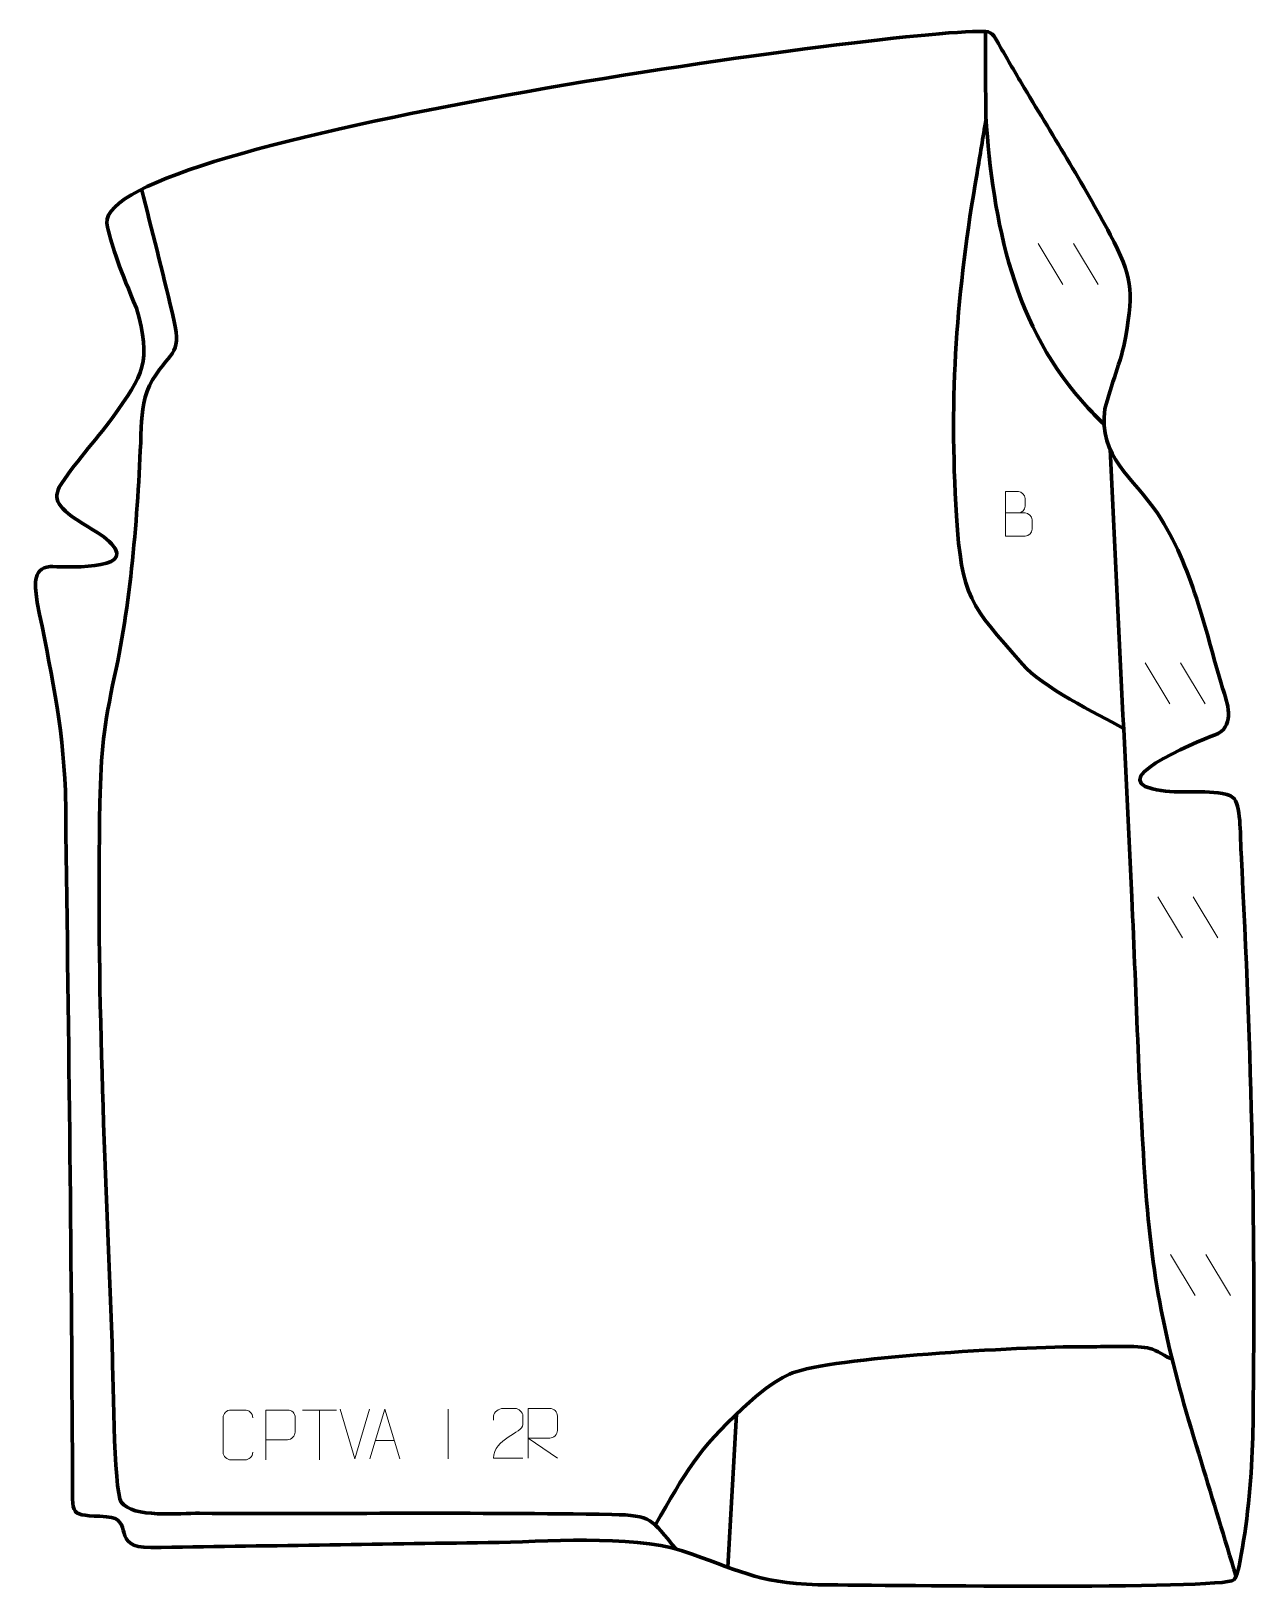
# Model space of a CAD drawing. Header units: millimetres. Extents: x -298 to 315, y -409 to 372.
import ezdxf

# ---------------------------------------------------------------- set-up
doc = ezdxf.new("R2010")
doc.units = ezdxf.units.MM
doc.header["$MEASUREMENT"] = 0
for name, color, linetype in [('layer 1', 7, 'Continuous'), ('layer 2', 7, 'Continuous'), ('layer 3', 7, 'Continuous')]:
    doc.layers.add(name, color=color, linetype=linetype)

msp = doc.modelspace()

# ---------------------------------------------------------------- linework, layer by layer
at = {"layer": 'layer 1', "color": 250, "lineweight": 9}
for points in [[(206.0804, 265.3352), (206.0804, 265.3352), (218.4447, 244.7909), (218.4447, 244.7909)], [(223.8103, 265.3352), (223.8103, 265.3352), (236.1746, 244.7909), (236.1746, 244.7909)], [(259.7026, 55.0795), (259.7026, 55.0795), (272.0669, 34.5352), (272.0669, 34.5352)], [(277.4325, 55.0795), (277.4325, 55.0795), (289.7968, 34.5352), (289.7968, 34.5352)], [(265.9616, -62.0429), (265.9616, -62.0429), (278.3259, -82.5872), (278.3259, -82.5872)], [(283.6915, -62.0429), (283.6915, -62.0429), (296.0558, -82.5872), (296.0558, -82.5872)], [(272.4033, -241.2544), (272.4033, -241.2544), (284.7676, -261.7987), (284.7676, -261.7987)], [(290.1332, -241.2544), (290.1332, -241.2544), (302.4975, -261.7987), (302.4975, -261.7987)], [(-162.4641, -319.3117), (-162.4641, -319.3117), (-145.4769, -319.3117), (-145.4769, -319.3117)], [(-153.9703, -344.2417), (-153.9703, -344.2417), (-153.9703, -319.2882), (-153.9703, -319.2882)], [(-136.2001, -343.7313), (-136.2001, -343.7313), (-143.5219, -318.7777), (-143.5219, -318.7777)], [(-128.8782, -318.7777), (-128.8782, -318.7777), (-136.2, -343.7313), (-136.2, -343.7313)], [(-89.457, -318.7674), (-89.457, -318.7674), (-89.457, -343.7415), (-89.457, -343.7415)], [(-125.9549, -334.4818), (-125.9549, -334.4818), (-116.4592, -334.4818), (-116.4592, -334.4818)]]:
    msp.add_open_spline(points, degree=3, dxfattribs=at)
for points, knots in [([(189.7374, 130.2544), (192.9964, 130.2548), (196.2558, 130.2548), (199.5155, 130.2544), (199.5155, 130.2544), (201.2848, 130.2389), (203.0077, 128.6839), (203.0077, 126.8481), (203.0077, 126.8481), (203.0074, 125.8373), (203.0074, 123.106), (203.0077, 122.0949), (203.0077, 122.0949), (203.0236, 120.4308), (201.6423, 118.627), (199.5629, 118.6422), (199.5629, 118.6422), (196.3029, 118.6425), (193.0432, 118.6425), (189.7839, 118.6422), (189.7839, 118.6422), (189.7839, 126.0926), (189.7839, 133.5427), (189.7839, 140.9925), (189.7839, 140.9925), (191.91, 140.9925), (194.0364, 140.9925), (196.1629, 140.9925), (196.1629, 140.9925), (197.6684, 141.0083), (199.5464, 139.2971), (199.5623, 137.5394), (199.5623, 137.5394), (199.5619, 135.6888), (199.5619, 135.5581), (199.5623, 133.7072), (199.5623, 133.7072), (199.5777, 131.8566), (197.9168, 130.2389), (196.1164, 130.2544)], [0, 0, 0, 0, 0.09090909, 0.09090909, 0.09090909, 0.09090909, 0.18181818, 0.18181818, 0.18181818, 0.18181818, 0.27272727, 0.27272727, 0.27272727, 0.27272727, 0.36363636, 0.36363636, 0.36363636, 0.36363636, 0.45454545, 0.45454545, 0.45454545, 0.45454545, 0.54545455, 0.54545455, 0.54545455, 0.54545455, 0.63636364, 0.63636364, 0.63636364, 0.63636364, 0.72727273, 0.72727273, 0.72727273, 0.72727273, 0.81818182, 0.81818182, 0.81818182, 0.81818182, 1, 1, 1, 1]), ([(-187.3918, -340.4241), (-187.5316, -342.7475), (-189.2088, -344.2271), (-191.3565, -344.2379), (-191.3565, -344.2379), (-193.6884, -344.2375), (-196.0203, -344.2375), (-198.3518, -344.2379), (-198.3518, -344.2379), (-200.2768, -344.3433), (-202.2489, -342.4588), (-202.2377, -340.4415), (-202.2377, -340.4415), (-202.2373, -334.6714), (-202.2373, -328.9017), (-202.2377, -323.1324), (-202.2377, -323.1324), (-202.2335, -320.9943), (-200.4868, -319.2751), (-198.3344, -319.2886), (-198.3344, -319.2886), (-196.0087, -319.2886), (-193.6826, -319.2886), (-191.3565, -319.2886), (-191.3565, -319.2886), (-189.4099, -319.2531), (-187.4185, -320.7446), (-187.3918, -323.1822)], [0, 0, 0, 0, 0.125, 0.125, 0.125, 0.125, 0.25, 0.25, 0.25, 0.25, 0.375, 0.375, 0.375, 0.375, 0.5, 0.5, 0.5, 0.5, 0.625, 0.625, 0.625, 0.625, 0.75, 0.75, 0.75, 0.75, 1, 1, 1, 1]), ([(-180.8148, -344.2419), (-180.8148, -344.2419), (-180.8148, -319.2883), (-180.8148, -319.2883), (-180.8148, -319.2883), (-177.2198, -319.2883), (-173.6245, -319.2883), (-170.0291, -319.2883), (-170.0291, -319.2883), (-167.7039, -319.3262), (-166.1465, -320.8163), (-166.1507, -323.1824), (-166.1507, -323.1824), (-166.1511, -325.2181), (-166.1511, -328.2774), (-166.1507, -330.3134), (-166.1507, -330.3134), (-166.1572, -332.1888), (-167.9694, -334.1307), (-169.979, -334.1498), (-169.979, -334.1498), (-169.979, -334.1498), (-180.8148, -334.1498), (-180.8148, -334.1498)], [0, 0, 0, 0, 0.14285714, 0.14285714, 0.14285714, 0.14285714, 0.28571429, 0.28571429, 0.28571429, 0.28571429, 0.42857143, 0.42857143, 0.42857143, 0.42857143, 0.57142857, 0.57142857, 0.57142857, 0.57142857, 0.71428571, 0.71428571, 0.71428571, 0.71428571, 1, 1, 1, 1]), ([(-128.6775, -343.7312), (-128.6775, -343.7312), (-121.3065, -318.7777), (-121.3065, -318.7777), (-121.3065, -318.7777), (-121.3065, -318.7777), (-113.7366, -343.7312), (-113.7366, -343.7312)], [0, 0, 0, 0, 0.33333333, 0.33333333, 0.33333333, 0.33333333, 1, 1, 1, 1]), ([(-52.0686, -343.4672), (-56.983, -343.4669), (-61.8974, -343.4669), (-66.8115, -343.4672), (-66.8115, -343.4672), (-66.8115, -333.5349), (-52.1605, -330.8937), (-52.0686, -326.5834), (-52.0686, -326.5834), (-52.0689, -325.1593), (-52.0689, -323.7356), (-52.0686, -322.3123), (-52.0686, -322.3123), (-52.0855, -320.2352), (-54.2083, -318.5104), (-55.8793, -318.4931), (-55.8793, -318.4931), (-57.9525, -318.4935), (-60.0254, -318.4935), (-62.0978, -318.4931), (-62.0978, -318.4931), (-63.9199, -318.4766), (-66.7446, -320.2687), (-66.8115, -322.3623), (-66.8115, -322.3623), (-66.8115, -322.3623), (-66.8115, -324.4171), (-66.8115, -324.4171)], [0, 0, 0, 0, 0.125, 0.125, 0.125, 0.125, 0.25, 0.25, 0.25, 0.25, 0.375, 0.375, 0.375, 0.375, 0.5, 0.5, 0.5, 0.5, 0.625, 0.625, 0.625, 0.625, 0.75, 0.75, 0.75, 0.75, 1, 1, 1, 1]), ([(-49.44, -343.4568), (-49.44, -343.4568), (-49.44, -318.5033), (-49.44, -318.5033), (-49.44, -318.5033), (-45.8452, -318.5033), (-42.2497, -318.5033), (-38.6545, -318.5033), (-38.6545, -318.5033), (-36.3292, -318.541), (-34.7719, -320.031), (-34.776, -322.3974), (-34.776, -322.3974), (-34.7764, -324.4329), (-34.7764, -327.4923), (-34.776, -329.5283), (-34.776, -329.5283), (-34.7825, -331.4038), (-36.5948, -333.3456), (-38.6043, -333.3647), (-38.6043, -333.3647), (-38.6043, -333.3647), (-49.44, -333.3647), (-49.44, -333.3647), (-49.44, -333.3647), (-49.44, -333.3647), (-34.7853, -343.4568), (-34.7853, -343.4568)], [0, 0, 0, 0, 0.125, 0.125, 0.125, 0.125, 0.25, 0.25, 0.25, 0.25, 0.375, 0.375, 0.375, 0.375, 0.5, 0.5, 0.5, 0.5, 0.625, 0.625, 0.625, 0.625, 0.75, 0.75, 0.75, 0.75, 1, 1, 1, 1])]:
    msp.add_open_spline(points, degree=3, knots=knots, dxfattribs=at)
at = {"layer": 'layer 2', "color": 142, "lineweight": 158}
for points, knots in [([(179.6756, 371.5792), (179.7232, 356.7735), (179.7187, 343.6349), (179.8999, 328.855), (179.8999, 328.855), (183.39, 276.1313), (193.789, 222.5641), (231.2061, 182.8009), (231.2061, 182.8009), (233.8383, 180.0036), (236.5138, 177.2411), (239.1782, 174.4741)], [0, 0, 0, 0, 0.25, 0.25, 0.25, 0.25, 0.5, 0.5, 0.5, 0.5, 1, 1, 1, 1]), ([(248.8808, 22.2663), (235.1111, 29.888), (207.7861, 43.193), (198.2003, 54.5344), (198.2003, 54.5344), (171.8619, 84.2936), (167.7691, 88.0458), (165.1714, 128.8578), (165.1714, 128.8578), (161.2928, 189.7918), (165.2529, 241.0852), (175.4642, 300.5932), (175.4642, 300.5932), (176.9934, 309.5062), (178.4213, 318.4492), (179.8943, 327.3729)], [0, 0, 0, 0, 0.2, 0.2, 0.2, 0.2, 0.4, 0.4, 0.4, 0.4, 0.6, 0.6, 0.6, 0.6, 1, 1, 1, 1]), ([(-243.2041, 292.6745), (-237.7951, 271.7006), (-232.8031, 251.8578), (-227.7398, 230.8007), (-227.7398, 230.8007), (-222.4609, 208.8468), (-227.4482, 213.0447), (-237.653, 196.9331), (-237.653, 196.9331), (-242.0337, 189.5037), (-242.9208, 181.3897), (-243.236, 173.0627), (-243.236, 173.0627), (-244.776, 132.3905), (-248.0074, 88.0665), (-256.6223, 48.4414), (-256.6223, 48.4414), (-261.9665, 23.8602), (-263.4896, 10.282), (-263.9875, -14.9201), (-263.9875, -14.9201), (-265.7703, -105.1412), (-261.3936, -195.4739), (-257.8211, -285.6202), (-257.8211, -285.6202), (-257.4738, -297.0928), (-257.0783, -360.2268), (-253.2898, -365.4799), (-253.2898, -365.4799), (-247.5315, -373.4642), (-223.6834, -370.9664), (-214.1509, -371.0142), (-214.1509, -371.0142), (-145.3074, -371.3591), (-76.2534, -370.4624), (-7.4802, -371.6342), (-7.4802, -371.6342), (12.9634, -371.9826), (12.005, -374.0187), (24.6525, -388.8882)], [0, 0, 0, 0, 0.09090909, 0.09090909, 0.09090909, 0.09090909, 0.18181818, 0.18181818, 0.18181818, 0.18181818, 0.27272727, 0.27272727, 0.27272727, 0.27272727, 0.36363636, 0.36363636, 0.36363636, 0.36363636, 0.45454545, 0.45454545, 0.45454545, 0.45454545, 0.54545455, 0.54545455, 0.54545455, 0.54545455, 0.63636364, 0.63636364, 0.63636364, 0.63636364, 0.72727273, 0.72727273, 0.72727273, 0.72727273, 0.81818182, 0.81818182, 0.81818182, 0.81818182, 1, 1, 1, 1]), ([(305.2141, -402.6446), (299.4343, -383.6005), (293.6544, -364.5565), (287.8746, -345.5124), (287.8746, -345.5124), (273.3013, -298.281), (264.3484, -264.0576), (260.411, -214.2567), (260.411, -214.2567), (256.5286, -164.0377), (255.3896, -112.7402), (252.9787, -62.3141), (252.9787, -62.3141), (249.3982, 12.5436), (245.7358, 87.3973), (242.1208, 162.2532)], [0, 0, 0, 0, 0.2, 0.2, 0.2, 0.2, 0.4, 0.4, 0.4, 0.4, 0.6, 0.6, 0.6, 0.6, 1, 1, 1, 1]), ([(13.991, -377.2537), (29.7914, -350.021), (35.1874, -339.5777), (58.2095, -318.2993), (58.2095, -318.2993), (66.67, -310.4795), (76.0526, -302.8875), (84.7025, -300.1135), (84.7025, -300.1135), (109.1395, -292.2768), (202.9975, -287.2542), (232.3758, -287.5361), (232.3758, -287.5361), (239.4177, -287.6037), (256.2522, -286.8245), (261.9984, -288.3871), (261.9984, -288.3871), (265.4648, -289.3298), (270.0492, -292.3329), (273.2237, -293.9712)], [0, 0, 0, 0, 0.16666667, 0.16666667, 0.16666667, 0.16666667, 0.33333333, 0.33333333, 0.33333333, 0.33333333, 0.5, 0.5, 0.5, 0.5, 0.66666667, 0.66666667, 0.66666667, 0.66666667, 1, 1, 1, 1])]:
    msp.add_open_spline(points, degree=3, knots=knots, dxfattribs=at)
msp.add_open_spline([(50.6691, -398.088), (50.6691, -398.088), (54.9011, -321.3979), (54.9011, -321.3979)], degree=3, dxfattribs=at)
at = {"layer": 'layer 3', "color": 242, "lineweight": 158}
msp.add_open_spline([(185.6894, 366.3699), (185.9854, 365.8439), (186.2826, 365.3181), (186.581, 364.7931), (186.581, 364.7931), (190.2224, 358.3851), (193.9513, 352.0204), (197.7233, 345.6809), (197.7233, 345.6809), (212.802, 320.3383), (228.5725, 295.3957), (242.2291, 269.679), (242.2291, 269.679), (253.3439, 248.6088), (253.7229, 242.3121), (250.049, 218.7912), (250.049, 218.7912), (247.4457, 205.3776), (242.704, 194.9685), (239.535, 182.3642), (239.535, 182.3642), (236.2136, 158.4327), (253.5764, 148.0714), (265.9207, 130.1182), (265.9207, 130.1182), (283.6735, 102.4653), (289.2202, 73.4389), (298.4597, 42.54), (298.4597, 42.54), (300.8198, 34.832), (304.7743, 24.7519), (296.2251, 19.6927), (296.2251, 19.6927), (291.3148, 17.7024), (239.087, -2.2581), (263.4176, -8.0143), (263.4176, -8.0143), (263.4176, -8.0143), (265.5097, -8.5094), (265.5097, -8.5094), (265.5097, -8.5094), (276.9843, -10.8164), (289.0792, -8.1198), (300.5366, -10.8352), (300.5366, -10.8352), (300.5366, -10.8352), (301.5712, -11.1734), (301.5712, -11.1734), (301.5712, -11.1734), (303.038, -11.7462), (303.3448, -12.0226), (304.4269, -13.0727), (304.4269, -13.0727), (307.7742, -17.504), (307.378, -33.5512), (307.7116, -39.8394), (307.7116, -39.8394), (313.1628, -141.3817), (315.1267, -231.048), (313.5999, -332.9164), (313.5999, -332.9164), (313.1962, -350.9082), (311.0964, -373.8814), (307.864, -391.5902), (307.864, -391.5902), (306.8972, -396.8868), (305.9485, -402.6548), (304.0598, -404.4158), (304.0598, -404.4158), (298.7457, -409.3703), (117.7435, -406.9977), (95.6326, -406.8368), (95.6326, -406.8368), (64.529, -405.823), (55.4309, -399.0863), (27.6975, -389.7638), (27.6975, -389.7638), (1.1079, -381.5112), (-40.868, -385.3553), (-69.504, -385.7142), (-69.504, -385.7142), (-125.8404, -386.4226), (-182.1769, -387.4264), (-238.4979, -388.1503), (-238.4979, -388.1503), (-259.3736, -388.4186), (-245.9543, -373.6962), (-260.6152, -372.7154), (-260.6152, -372.7154), (-279.733, -371.6283), (-277.6475, -373.4716), (-277.7289, -351.5747), (-277.7289, -351.5747), (-278.2354, -237.3954), (-279.7137, -123.1596), (-281.2516, -8.9877), (-281.2516, -8.9877), (-282.5582, 24.4484), (-288.8383, 53.0034), (-295.3902, 85.474), (-295.3902, 85.474), (-296.2776, 92.6333), (-298.3974, 102.6829), (-288.9005, 103.4179), (-288.9005, 103.4179), (-283.4397, 103.455), (-245.0308, 100.7914), (-258.2348, 114.8753), (-258.2348, 114.8753), (-264.1923, 121.23), (-275.3274, 125.0849), (-282.6137, 132.5502), (-282.6137, 132.5502), (-282.6137, 132.5502), (-283.5835, 133.619), (-283.5835, 133.619), (-283.5835, 133.619), (-286.0559, 136.9703), (-286.0464, 139.5015), (-284.3276, 143.1233), (-284.3276, 143.1233), (-277.5115, 154.419), (-266.0107, 166.573), (-257.8422, 177.8238), (-257.8422, 177.8238), (-241.9151, 199.7609), (-238.1616, 205.9494), (-245.6209, 232.8913), (-245.6209, 232.8913), (-253.4832, 251.4973), (-257.9908, 263.3269), (-260.0938, 273.4739), (-260.0938, 273.4739), (-275.2972, 315.3208), (116.8489, 370.5593), (176.1483, 371.5938), (176.1483, 371.5938), (181.9086, 371.6941), (182.9212, 371.2886), (185.6894, 366.3699)], degree=3, knots=[0, 0, 0, 0, 0.02777778, 0.02777778, 0.02777778, 0.02777778, 0.05555556, 0.05555556, 0.05555556, 0.05555556, 0.08333333, 0.08333333, 0.08333333, 0.08333333, 0.11111111, 0.11111111, 0.11111111, 0.11111111, 0.13888889, 0.13888889, 0.13888889, 0.13888889, 0.16666667, 0.16666667, 0.16666667, 0.16666667, 0.19444444, 0.19444444, 0.19444444, 0.19444444, 0.22222222, 0.22222222, 0.22222222, 0.22222222, 0.25, 0.25, 0.25, 0.25, 0.27777778, 0.27777778, 0.27777778, 0.27777778, 0.30555556, 0.30555556, 0.30555556, 0.30555556, 0.33333333, 0.33333333, 0.33333333, 0.33333333, 0.36111111, 0.36111111, 0.36111111, 0.36111111, 0.38888889, 0.38888889, 0.38888889, 0.38888889, 0.41666667, 0.41666667, 0.41666667, 0.41666667, 0.44444444, 0.44444444, 0.44444444, 0.44444444, 0.47222222, 0.47222222, 0.47222222, 0.47222222, 0.5, 0.5, 0.5, 0.5, 0.52777778, 0.52777778, 0.52777778, 0.52777778, 0.55555556, 0.55555556, 0.55555556, 0.55555556, 0.58333333, 0.58333333, 0.58333333, 0.58333333, 0.61111111, 0.61111111, 0.61111111, 0.61111111, 0.63888889, 0.63888889, 0.63888889, 0.63888889, 0.66666667, 0.66666667, 0.66666667, 0.66666667, 0.69444444, 0.69444444, 0.69444444, 0.69444444, 0.72222222, 0.72222222, 0.72222222, 0.72222222, 0.75, 0.75, 0.75, 0.75, 0.77777778, 0.77777778, 0.77777778, 0.77777778, 0.80555556, 0.80555556, 0.80555556, 0.80555556, 0.83333333, 0.83333333, 0.83333333, 0.83333333, 0.86111111, 0.86111111, 0.86111111, 0.86111111, 0.88888889, 0.88888889, 0.88888889, 0.88888889, 0.91666667, 0.91666667, 0.91666667, 0.91666667, 0.94444444, 0.94444444, 0.94444444, 0.94444444, 1, 1, 1, 1], dxfattribs=at)

doc.saveas('drawing.dxf')
